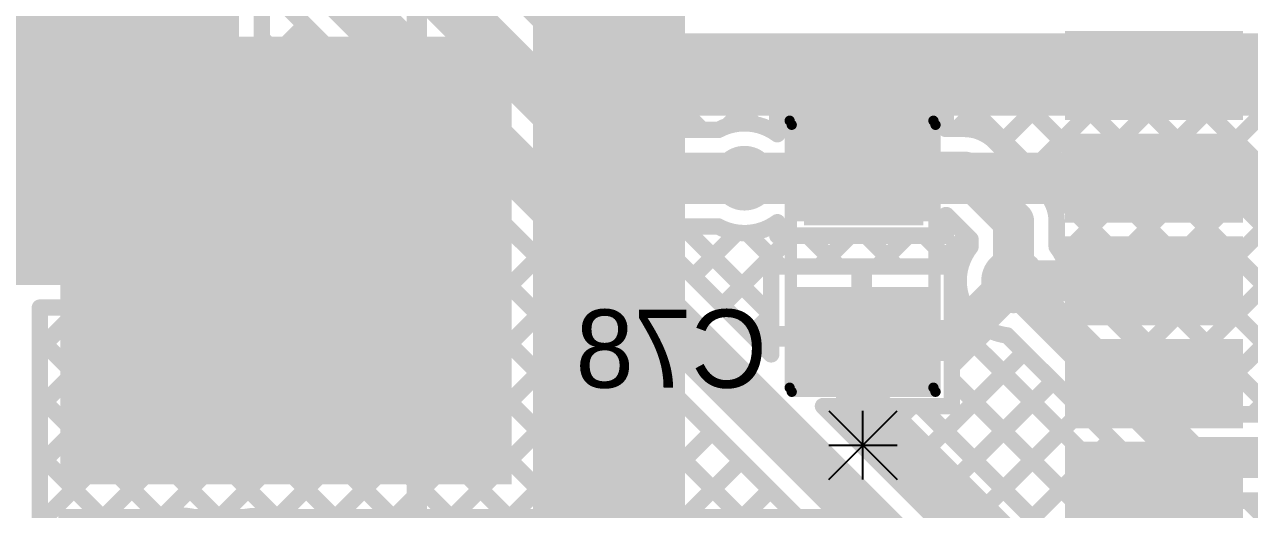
# Model space of a CAD drawing. Header units: millimetres. Extents: x 9.08 to 12.48, y 2.73 to 6.
# Drawn here: x 10.271 to 10.868, y 5.025 to 5.261 of the extents above; entities that cross this region are included whole.
import ezdxf

# ---------------------------------------------------------------- set-up
doc = ezdxf.new("R2010")
doc.units = ezdxf.units.MM
doc.header["$MEASUREMENT"] = 0
for name, color, linetype in [('BottomLayer', 5, 'Continuous'), ('BottomOverlay', 54, 'Continuous'), ('BottomPaste', 16, 'Continuous'), ('BottomSolder', 6, 'Continuous'), ('MultiLayer', 9, 'Continuous'), ('TopLayer', 1, 'Continuous'), ('TopOverlay', 2, 'Continuous'), ('TopPaste', 8, 'Continuous'), ('TopSolder', 216, 'Continuous'), ('ViaHoleLayer', 16, 'Continuous')]:
    doc.layers.add(name, color=color, linetype=linetype)

# ---------------------------------------------------------------- blocks, each defined once
blk = doc.blocks.new('ULR2G4R7MNL1GS_18')
at = {"layer": 'TopLayer'}
for points in [[(-0.19685, -0.04921), (-0.05906, -0.04921), (-0.19685, 0.04921), (-0.05906, 0.04921)], [(0.05906, -0.04921), (0.19685, -0.04921), (0.05906, 0.04921), (0.19685, 0.04921)]]:
    blk.add_solid(points, dxfattribs=at)
at = {"layer": 'TopOverlay', "const_width": 0.01}
for points in [[(-0.16647, 0.12), (-0.11947, 0.167)], [(-0.11947, 0.167), (0.16553, 0.167)], [(0.16553, 0.061), (0.16553, 0.167)], [(-0.16647, 0.06), (-0.16647, 0.12)], [(-0.20397, 0.063), (-0.20397, 0.096)], [(-0.21997, 0.08), (-0.18697, 0.08)], [(-0.16647, -0.12), (-0.16647, -0.06)], [(0.16553, -0.167), (0.16553, -0.061)], [(-0.16647, -0.12), (-0.11947, -0.167)], [(-0.11947, -0.167), (0.16553, -0.167)]]:
    blk.add_lwpolyline(points, dxfattribs=at)
at = {"layer": 'TopOverlay', "const_width": 0.005}
for points in [[(-0.12197, 0.167, 1), (-0.11697, 0.167, 1)], [(-0.12197, 0.167, 1), (-0.11697, 0.167, 1)], [(0.16303, 0.167, 1), (0.16803, 0.167, 1)], [(0.16303, 0.167, 1), (0.16803, 0.167, 1)], [(-0.16897, 0.12, 1), (-0.16397, 0.12, 1)], [(-0.16897, 0.12, 1), (-0.16397, 0.12, 1)], [(-0.20647, 0.096, 1), (-0.20147, 0.096, 1)], [(-0.22247, 0.08, 1), (-0.21747, 0.08, 1)], [(-0.18947, 0.08, 1), (-0.18447, 0.08, 1)], [(-0.20647, 0.063, 1), (-0.20147, 0.063, 1)], [(0.16303, 0.061, 1), (0.16803, 0.061, 1)], [(-0.16897, 0.06, 1), (-0.16397, 0.06, 1)], [(-0.16897, -0.06, 1), (-0.16397, -0.06, 1)], [(0.16303, -0.061, 1), (0.16803, -0.061, 1)], [(-0.16897, -0.12, 1), (-0.16397, -0.12, 1)], [(-0.16897, -0.12, 1), (-0.16397, -0.12, 1)], [(-0.12197, -0.167, 1), (-0.11697, -0.167, 1)], [(-0.12197, -0.167, 1), (-0.11697, -0.167, 1)], [(0.16303, -0.167, 1), (0.16803, -0.167, 1)], [(0.16303, -0.167, 1), (0.16803, -0.167, 1)]]:
    blk.add_lwpolyline(points, format="xyb", close=True, dxfattribs=at)
at = {"layer": 'TopPaste'}
for points in [[(-0.19685, -0.04921), (-0.05906, -0.04921), (-0.19685, 0.04921), (-0.05906, 0.04921)], [(0.05906, -0.04921), (0.19685, -0.04921), (0.05906, 0.04921), (0.19685, 0.04921)]]:
    blk.add_solid(points, dxfattribs=at)
at = {"layer": 'TopSolder'}
for points in [[(-0.20085, -0.05321), (-0.05506, -0.05321), (-0.20085, 0.05321), (-0.05506, 0.05321)], [(0.05506, -0.05321), (0.20085, -0.05321), (0.05506, 0.05321), (0.20085, 0.05321)]]:
    blk.add_solid(points, dxfattribs=at)
blk = doc.blocks.new('C__0805_B_30')
at = {"layer": 'BottomLayer'}
for points in [[(-0.06, -0.03), (-0.02, -0.03), (-0.06, 0.03), (-0.02, 0.03)], [(0.02, -0.03), (0.06, -0.03), (0.02, 0.03), (0.06, 0.03)]]:
    blk.add_solid(points, dxfattribs=at)
at = {"layer": 'BottomOverlay', "const_width": 0.005}
for points in [[(0.065, 0.035), (-0.065, 0.035)], [(-0.065, -0.035), (-0.065, 0.035)], [(0.065, -0.035), (0.065, 0.035)], [(0.065, -0.035), (-0.065, -0.035)]]:
    blk.add_lwpolyline(points, dxfattribs=at)
at = {"layer": 'BottomOverlay', "const_width": 0.0025}
for points in [[(-0.06625, 0.035, 1), (-0.06375, 0.035, 1)], [(-0.06625, 0.035, 1), (-0.06375, 0.035, 1)], [(0.06375, 0.035, 1), (0.06625, 0.035, 1)], [(0.06375, 0.035, 1), (0.06625, 0.035, 1)], [(-0.06625, -0.035, 1), (-0.06375, -0.035, 1)], [(-0.06625, -0.035, 1), (-0.06375, -0.035, 1)], [(0.06375, -0.035, 1), (0.06625, -0.035, 1)], [(0.06375, -0.035, 1), (0.06625, -0.035, 1)]]:
    blk.add_lwpolyline(points, format="xyb", close=True, dxfattribs=at)
at = {"layer": 'BottomPaste'}
for points in [[(-0.06, -0.03), (-0.02, -0.03), (-0.06, 0.03), (-0.02, 0.03)], [(0.02, -0.03), (0.06, -0.03), (0.02, 0.03), (0.06, 0.03)]]:
    blk.add_solid(points, dxfattribs=at)
at = {"layer": 'BottomSolder'}
for points in [[(-0.064, -0.034), (-0.016, -0.034), (-0.064, 0.034), (-0.016, 0.034)], [(0.016, -0.034), (0.064, -0.034), (0.016, 0.034), (0.064, 0.034)]]:
    blk.add_solid(points, dxfattribs=at)
blk = doc.blocks.new('RES0805_39')
at = {"layer": 'TopLayer'}
for points in [[(-0.06, -0.025), (-0.02, -0.025), (-0.06, 0.025), (-0.02, 0.025)], [(0.02, -0.025), (0.06, -0.025), (0.02, 0.025), (0.06, 0.025)]]:
    blk.add_solid(points, dxfattribs=at)
at = {"layer": 'TopOverlay', "const_width": 0.005}
for points in [[(-0.065, 0.035), (-0.065, -0.035)], [(-0.065, 0.035), (0.065, 0.035)], [(0.065, 0.035), (0.065, -0.035)], [(-0.065, -0.035), (0.065, -0.035)]]:
    blk.add_lwpolyline(points, dxfattribs=at)
at = {"layer": 'TopOverlay', "const_width": 0.0025}
for points in [[(-0.06625, 0.035, 1), (-0.06375, 0.035, 1)], [(-0.06625, 0.035, 1), (-0.06375, 0.035, 1)], [(0.06375, 0.035, 1), (0.06625, 0.035, 1)], [(0.06375, 0.035, 1), (0.06625, 0.035, 1)], [(-0.06625, -0.035, 1), (-0.06375, -0.035, 1)], [(-0.06625, -0.035, 1), (-0.06375, -0.035, 1)], [(0.06375, -0.035, 1), (0.06625, -0.035, 1)], [(0.06375, -0.035, 1), (0.06625, -0.035, 1)]]:
    blk.add_lwpolyline(points, format="xyb", close=True, dxfattribs=at)
at = {"layer": 'TopPaste'}
for points in [[(-0.06, -0.025), (-0.02, -0.025), (-0.06, 0.025), (-0.02, 0.025)], [(0.02, -0.025), (0.06, -0.025), (0.02, 0.025), (0.06, 0.025)]]:
    blk.add_solid(points, dxfattribs=at)
at = {"layer": 'TopSolder'}
for points in [[(-0.064, -0.029), (-0.016, -0.029), (-0.064, 0.029), (-0.016, 0.029)], [(0.016, -0.029), (0.064, -0.029), (0.016, 0.029), (0.064, 0.029)]]:
    blk.add_solid(points, dxfattribs=at)
blk = doc.blocks.new('ESP32_WROOM_32__16MB__46')
at = {"layer": 'TopLayer'}
for points in [[(-0.37402, 0.32697), (-0.29528, 0.32697), (-0.37402, 0.3624), (-0.29528, 0.3624)], [(-0.37402, 0.27697), (-0.29528, 0.27697), (-0.37402, 0.3124), (-0.29528, 0.3124)], [(-0.37402, 0.22697), (-0.29528, 0.22697), (-0.37402, 0.2624), (-0.29528, 0.2624)], [(-0.37402, 0.17697), (-0.29528, 0.17697), (-0.37402, 0.2124), (-0.29528, 0.2124)], [(-0.37402, 0.12697), (-0.29528, 0.12697), (-0.37402, 0.1624), (-0.29528, 0.1624)]]:
    blk.add_solid(points, dxfattribs=at)
at = {"layer": 'TopOverlay'}
for points, const_width in [([(-0.38876, 0.3435, 1), (-0.40489, 0.3435, 1)], 0.01969), ([(-0.40981, 0.3435, 1), (-0.39996, 0.3435, 1)], 0.00984), ([(-0.39368, 0.3435, 1), (-0.38384, 0.3435, 1)], 0.00984)]:
    blk.add_lwpolyline(points, format="xyb", close=True, dxfattribs=dict(at, const_width=const_width))
at = {"layer": 'TopPaste'}
for points in [[(-0.37402, 0.32697), (-0.29528, 0.32697), (-0.37402, 0.3624), (-0.29528, 0.3624)], [(-0.37402, 0.27697), (-0.29528, 0.27697), (-0.37402, 0.3124), (-0.29528, 0.3124)], [(-0.37402, 0.22697), (-0.29528, 0.22697), (-0.37402, 0.2624), (-0.29528, 0.2624)], [(-0.37402, 0.17697), (-0.29528, 0.17697), (-0.37402, 0.2124), (-0.29528, 0.2124)], [(-0.37402, 0.12697), (-0.29528, 0.12697), (-0.37402, 0.1624), (-0.29528, 0.1624)]]:
    blk.add_solid(points, dxfattribs=at)
at = {"layer": 'TopSolder'}
for points in [[(-0.37802, 0.32297), (-0.29128, 0.32297), (-0.37802, 0.3664), (-0.29128, 0.3664)], [(-0.37802, 0.27297), (-0.29128, 0.27297), (-0.37802, 0.3164), (-0.29128, 0.3164)], [(-0.37802, 0.22297), (-0.29128, 0.22297), (-0.37802, 0.2664), (-0.29128, 0.2664)], [(-0.37802, 0.17297), (-0.29128, 0.17297), (-0.37802, 0.2164), (-0.29128, 0.2164)], [(-0.37802, 0.12297), (-0.29128, 0.12297), (-0.37802, 0.1664), (-0.29128, 0.1664)]]:
    blk.add_solid(points, dxfattribs=at)

msp = doc.modelspace()

# ---------------------------------------------------------------- linework, layer by layer
at = {"layer": 'BottomLayer'}
for points, const_width in [([(10.374, 5.375), (10.563, 5.186)], 0.025), ([(10.3485, 5.3535), (10.707, 4.995)], 0.025), ([(10.454, 5.343), (10.553, 5.244)], 0.025), ([(10.387, 5.28177), (10.6835, 4.98527)], 0.008), ([(10.387, 5.123), (10.387, 5.28177)], 0.008), ([(10.387, 5.23926), (10.40825, 5.26051)], 0.008), ([(10.387, 5.2542), (10.6835, 4.9577)], 0.008), ([(10.553, 5.244), (11.205, 5.244)], 0.025), ([(10.387, 5.21098), (10.42239, 5.24637)], 0.008), ([(10.387, 5.1827), (10.43654, 5.23223)], 0.008), ([(10.387, 5.22592), (10.6835, 4.92942)], 0.008), ([(10.56173, 5.2205), (10.893, 5.2205)], 0.008), ([(10.56173, 5.2205), (10.57273, 5.2095)], 0.008), ([(10.56212, 5.2205), (10.57312, 5.2095)], 0.008), ([(10.56398, 5.21825), (10.56623, 5.2205)], 0.008), ([(10.58351, 5.2095), (10.59451, 5.2205)], 0.008), ([(10.59041, 5.2205), (10.60141, 5.2095)], 0.008), ([(10.61373, 5.21144), (10.62279, 5.2205)], 0.008), ([(10.61869, 5.2205), (10.6269, 5.2123)], 0.008), ([(10.72543, 5.21), (10.73593, 5.2205)], 0.008), ([(10.73183, 5.2205), (10.88133, 5.071)], 0.008), ([(10.74571, 5.20199), (10.76422, 5.2205)], 0.008), ([(10.75985, 5.18785), (10.7925, 5.2205)], 0.008), ([(10.76011, 5.2205), (10.90961, 5.071)], 0.008), ([(10.77266, 5.17238), (10.82079, 5.2205)], 0.008), ([(10.77679, 5.14822), (10.84907, 5.2205)], 0.008), ([(10.78778, 5.13092), (10.87735, 5.2205)], 0.008), ([(10.7884, 5.2205), (10.9379, 5.071)], 0.008), ([(10.81668, 5.2205), (10.893, 5.14418)], 0.008), ([(10.84497, 5.2205), (10.893, 5.17247)], 0.008), ([(10.387, 5.15441), (10.45068, 5.21809)], 0.008), ([(10.638, 5.22), (10.72, 5.22)], 0.008), ([(10.638, 5.20744), (10.638, 5.22)], 0.008), ([(10.72, 5.21), (10.72, 5.22)], 0.008), ([(10.57273, 5.2095), (10.60922, 5.2095)], 0.008), ([(10.72, 5.21), (10.729, 5.21)], 0.008), ([(10.387, 5.12613), (10.46482, 5.20395)], 0.008), ([(10.74388, 5.20381), (10.76781, 5.17988)], 0.008), ([(10.80192, 5.11678), (10.893, 5.20786)], 0.008), ([(10.387, 5.19763), (10.62253, 4.9621)], 0.008), ([(10.563, 5.186), (10.622, 5.186)], 0.025), ([(10.679, 5.189), (10.729, 5.189)], 0.02), ([(10.729, 5.189), (10.753, 5.165)], 0.02), ([(10.038, 4.74884), (10.47896, 5.1898)], 0.008), ([(10.81606, 5.10264), (10.893, 5.17958)], 0.008), ([(10.3377, 5.02026), (10.4931, 5.17566)], 0.008), ([(10.387, 5.16935), (10.59998, 4.95637)], 0.008), ([(10.72, 5.158), (10.72, 5.168)], 0.008), ([(10.7203, 5.168), (10.732, 5.1563)], 0.008), ([(10.753, 5.136), (10.753, 5.165)], 0.02), ([(10.36288, 5.01715), (10.50725, 5.16152)], 0.008), ([(10.57273, 5.1625), (10.60922, 5.1625)], 0.008), ([(10.57273, 5.1625), (10.635, 5.10023)], 0.008), ([(10.58291, 5.15233), (10.59308, 5.1625)], 0.008), ([(10.59184, 5.1625), (10.635, 5.11934)], 0.008), ([(10.638, 5.158), (10.638, 5.16456)], 0.008), ([(10.774, 5.15257), (10.774, 5.165)], 0.008), ([(10.59705, 5.13819), (10.61836, 5.1595)], 0.008), ([(10.61119, 5.12404), (10.64515, 5.158)], 0.008), ([(10.62334, 5.15929), (10.63962, 5.143)], 0.008), ([(10.638, 5.158), (10.72, 5.158)], 0.008), ([(10.65291, 5.158), (10.66791, 5.143)], 0.008), ([(10.65843, 5.143), (10.67343, 5.158)], 0.008), ([(10.68119, 5.158), (10.69619, 5.143)], 0.008), ([(10.68672, 5.143), (10.70172, 5.158)], 0.008), ([(10.70948, 5.158), (10.72668, 5.14079)], 0.008), ([(10.715, 5.143), (10.73015, 5.15815)], 0.008), ([(10.732, 5.15257), (10.732, 5.1563)], 0.008), ([(10.8302, 5.0885), (10.893, 5.15129)], 0.008), ([(10.3938, 5.01979), (10.52139, 5.14738)], 0.008), ([(10.635, 5.143), (10.723, 5.143)], 0.008), ([(10.635, 5.10023), (10.635, 5.143)], 0.008), ([(10.723, 5.075), (10.723, 5.143)], 0.008), ([(10.77764, 5.1464), (10.85305, 5.071)], 0.008), ([(10.387, 5.14107), (10.56821, 4.95986)], 0.008), ([(10.679, 5.109), (10.679, 5.139)], 0.01), ([(10.753, 5.136), (10.839, 5.05)], 0.02), ([(10.77956, 5.13913), (10.8477, 5.071)], 0.008), ([(10.40943, 5.00714), (10.53553, 5.13324)], 0.008), ([(10.38387, 5.123), (10.387, 5.12613)], 0.008), ([(10.723, 5.12272), (10.72768, 5.12739)], 0.008), ([(10.84434, 5.07435), (10.89731, 5.12731)], 0.008), ([(10.038, 4.77713), (10.38387, 5.123)], 0.008), ([(10.279, 5.04641), (10.35559, 5.123)], 0.008), ([(10.279, 5.123), (10.387, 5.123)], 0.008), ([(10.279, 5.10298), (10.29902, 5.123)], 0.008), ([(10.279, 5.0747), (10.3273, 5.123)], 0.008), ([(10.279, 5.019), (10.279, 5.123)], 0.008), ([(10.29193, 5.123), (10.39601, 5.01892)], 0.008), ([(10.32021, 5.123), (10.6835, 4.75971)], 0.008), ([(10.3485, 5.123), (10.6835, 4.788)], 0.008), ([(10.37678, 5.123), (10.55409, 4.94569)], 0.008), ([(10.41187, 4.98129), (10.54967, 5.11909)], 0.008), ([(10.62533, 5.1099), (10.635, 5.11957)], 0.008), ([(10.679, 5.07534), (10.679, 5.109)], 0.025), ([(10.723, 5.11619), (10.92969, 4.9095)], 0.008), ([(10.279, 5.10764), (10.36916, 5.01748)], 0.008), ([(10.639, 5.109), (10.679, 5.109)], 0.01), ([(10.679, 5.109), (10.719, 5.109)], 0.01), ([(10.679, 5.079), (10.679, 5.109)], 0.01), ([(10.723, 5.09443), (10.74078, 5.11221)], 0.008), ([(10.74987, 5.10944), (10.82412, 5.03519)], 0.008), ([(10.86928, 5.071), (10.90679, 5.10852)], 0.008), ([(10.038, 4.57914), (10.56381, 5.10495)], 0.008), ([(10.69604, 5.03919), (10.75808, 5.10122)], 0.008), ([(10.038, 4.55085), (10.57796, 5.09081)], 0.008), ([(10.679, 5.07534), (10.80234, 4.952)], 0.025), ([(10.71019, 5.02505), (10.77222, 5.08708)], 0.008), ([(10.723, 5.08791), (10.90141, 4.9095)], 0.008), ([(10.279, 5.07936), (10.338, 5.02036)], 0.008), ([(10.038, 4.52257), (10.5921, 5.07667)], 0.008), ([(10.66023, 5.075), (10.723, 5.075)], 0.008), ([(10.66023, 5.075), (10.7236, 5.01163)], 0.008), ([(10.66776, 5.06747), (10.67529, 5.075)], 0.008), ([(10.67934, 5.075), (10.85618, 4.89816)], 0.008), ([(10.6819, 5.05333), (10.70357, 5.075)], 0.008), ([(10.70762, 5.075), (10.87132, 4.9113)], 0.008), ([(10.72431, 5.01089), (10.78636, 5.07294)], 0.008), ([(10.8477, 5.071), (11.09131, 5.071)], 0.008), ([(10.038, 4.49428), (10.60624, 5.06252)], 0.008), ([(10.7305, 4.98879), (10.8005, 5.0588)], 0.008), ([(10.839, 5.05), (11.317, 5.05)], 0.02), ([(10.08851, 4.51651), (10.62038, 5.04838)], 0.008), ([(10.279, 5.05108), (10.32198, 5.00809)], 0.008), ([(10.7305, 4.96051), (10.81465, 5.04466)], 0.008), ([(10.11322, 4.51294), (10.63453, 5.03424)], 0.008), ([(10.76062, 4.96235), (10.82953, 5.03126)], 0.008), ([(10.77791, 4.95135), (10.85556, 5.029)], 0.008), ([(10.83847, 5.02901), (10.95798, 4.9095)], 0.008), ([(10.839, 5.029), (11.3083, 5.029)], 0.008), ([(10.86676, 5.029), (10.98626, 4.9095)], 0.008), ([(10.279, 5.02279), (10.31858, 4.98321)], 0.008)]:
    msp.add_lwpolyline(points, dxfattribs=dict(at, const_width=const_width))
for points, const_width in [([(10.40625, 5.26051, 1), (10.41025, 5.26051, 1)], 0.004), ([(10.385, 5.2542, 1), (10.389, 5.2542, 1)], 0.004), ([(10.54675, 5.244, 1), (10.55925, 5.244, 1)], 0.0125), ([(10.54675, 5.244, 1), (10.55925, 5.244, 1)], 0.0125), ([(10.42039, 5.24637, 1), (10.42439, 5.24637, 1)], 0.004), ([(10.31413, 5.227, 1), (10.32987, 5.227, 1)], 0.01575), ([(10.35113, 5.2267, 1), (10.36687, 5.2267, 1)], 0.01575), ([(10.385, 5.23926, 1), (10.389, 5.23926, 1)], 0.004), ([(10.43454, 5.23223, 1), (10.43854, 5.23223, 1)], 0.004), ([(10.385, 5.22592, 1), (10.389, 5.22592, 1)], 0.004), ([(10.55973, 5.2205, 1), (10.56373, 5.2205, 1)], 0.004), ([(10.55973, 5.2205, 1), (10.56373, 5.2205, 1)], 0.004), ([(10.56012, 5.2205, 1), (10.56412, 5.2205, 1)], 0.004), ([(10.56423, 5.2205, 1), (10.56823, 5.2205, 1)], 0.004), ([(10.58841, 5.2205, 1), (10.59241, 5.2205, 1)], 0.004), ([(10.59251, 5.2205, 1), (10.59651, 5.2205, 1)], 0.004), ([(10.61669, 5.2205, 1), (10.62069, 5.2205, 1)], 0.004), ([(10.62079, 5.2205, 1), (10.62479, 5.2205, 1)], 0.004), ([(10.72983, 5.2205, 1), (10.73383, 5.2205, 1)], 0.004), ([(10.73393, 5.2205, 1), (10.73793, 5.2205, 1)], 0.004), ([(10.75811, 5.2205, 1), (10.76211, 5.2205, 1)], 0.004), ([(10.76222, 5.2205, 1), (10.76622, 5.2205, 1)], 0.004), ([(10.7864, 5.2205, 1), (10.7904, 5.2205, 1)], 0.004), ([(10.7905, 5.2205, 1), (10.7945, 5.2205, 1)], 0.004), ([(10.81468, 5.2205, 1), (10.81868, 5.2205, 1)], 0.004), ([(10.81879, 5.2205, 1), (10.82278, 5.2205, 1)], 0.004), ([(10.84297, 5.2205, 1), (10.84697, 5.2205, 1)], 0.004), ([(10.84707, 5.2205, 1), (10.85107, 5.2205, 1)], 0.004), ([(10.44868, 5.21809, 1), (10.45268, 5.21809, 1)], 0.004), ([(10.56198, 5.21825, 1), (10.56598, 5.21825, 1)], 0.004), ([(10.636, 5.22, 1), (10.64, 5.22, 1)], 0.004), ([(10.636, 5.22, 1), (10.64, 5.22, 1)], 0.004), ([(10.718, 5.22, 1), (10.722, 5.22, 1)], 0.004), ([(10.718, 5.22, 1), (10.722, 5.22, 1)], 0.004), ([(10.385, 5.21098, 1), (10.389, 5.21098, 1)], 0.004), ([(10.57073, 5.2095, 1), (10.57473, 5.2095, 1)], 0.004), ([(10.57073, 5.2095, 1), (10.57473, 5.2095, 1)], 0.004), ([(10.57112, 5.2095, 1), (10.57512, 5.2095, 1)], 0.004), ([(10.58151, 5.2095, 1), (10.58551, 5.2095, 1)], 0.004), ([(10.59941, 5.2095, 1), (10.60341, 5.2095, 1)], 0.004), ([(10.60722, 5.2095, 1), (10.61122, 5.2095, 1)], 0.004), ([(10.60722, 5.2095, 1), (10.61122, 5.2095, 1)], 0.004), ([(10.61173, 5.21144, 1), (10.61573, 5.21144, 1)], 0.004), ([(10.6249, 5.2123, 1), (10.6289, 5.2123, 1)], 0.004), ([(10.718, 5.21, 1), (10.722, 5.21, 1)], 0.004), ([(10.718, 5.21, 1), (10.722, 5.21, 1)], 0.004), ([(10.72343, 5.21, 1), (10.72743, 5.21, 1)], 0.004), ([(10.727, 5.21, 1), (10.731, 5.21, 1)], 0.004), ([(10.727, 5.21, 1), (10.731, 5.21, 1)], 0.004), ([(10.727, 5.21, 1), (10.731, 5.21, 1)], 0.004), ([(10.46282, 5.20395, 1), (10.46682, 5.20395, 1)], 0.004), ([(10.636, 5.20744, 1), (10.64, 5.20744, 1)], 0.004), ([(10.636, 5.20744, 1), (10.64, 5.20744, 1)], 0.004), ([(10.74185, 5.20385, 1), (10.74585, 5.20385, 1)], 0.004), ([(10.74188, 5.20381, 1), (10.74588, 5.20381, 1)], 0.004), ([(10.74188, 5.20381, 1), (10.74588, 5.20381, 1)], 0.004), ([(10.31413, 5.189, 1), (10.32987, 5.189, 1)], 0.01575), ([(10.35113, 5.1887, 1), (10.36687, 5.1887, 1)], 0.01575), ([(10.385, 5.19763, 1), (10.389, 5.19763, 1)], 0.004), ([(10.61413, 5.186, 1), (10.62987, 5.186, 1)], 0.01575), ([(10.74371, 5.20199, 1), (10.74771, 5.20199, 1)], 0.004), ([(10.55675, 5.186, 1), (10.56925, 5.186, 1)], 0.0125), ([(10.55675, 5.186, 1), (10.56925, 5.186, 1)], 0.0125), ([(10.61575, 5.186, 1), (10.62825, 5.186, 1)], 0.0125), ([(10.674, 5.189, 1), (10.684, 5.189, 1)], 0.01), ([(10.724, 5.189, 1), (10.734, 5.189, 1)], 0.01), ([(10.724, 5.189, 1), (10.734, 5.189, 1)], 0.01), ([(10.47696, 5.1898, 1), (10.48096, 5.1898, 1)], 0.004), ([(10.75785, 5.18785, 1), (10.76185, 5.18785, 1)], 0.004), ([(10.385, 5.1827, 1), (10.389, 5.1827, 1)], 0.004), ([(10.76581, 5.17988, 1), (10.76981, 5.17988, 1)], 0.004), ([(10.76581, 5.17988, 1), (10.76981, 5.17988, 1)], 0.004), ([(10.76585, 5.17985, 1), (10.76985, 5.17985, 1)], 0.004), ([(10.4911, 5.17566, 1), (10.4951, 5.17566, 1)], 0.004), ([(10.77066, 5.17238, 1), (10.77466, 5.17238, 1)], 0.004), ([(10.385, 5.16935, 1), (10.389, 5.16935, 1)], 0.004), ([(10.718, 5.168, 1), (10.722, 5.168, 1)], 0.004), ([(10.7183, 5.168, 1), (10.7223, 5.168, 1)], 0.004), ([(10.748, 5.165, 1), (10.758, 5.165, 1)], 0.01), ([(10.748, 5.165, 1), (10.758, 5.165, 1)], 0.01), ([(10.50525, 5.16152, 1), (10.50925, 5.16152, 1)], 0.004), ([(10.57073, 5.1625, 1), (10.57473, 5.1625, 1)], 0.004), ([(10.57073, 5.1625, 1), (10.57473, 5.1625, 1)], 0.004), ([(10.58984, 5.1625, 1), (10.59384, 5.1625, 1)], 0.004), ([(10.59108, 5.1625, 1), (10.59508, 5.1625, 1)], 0.004), ([(10.60722, 5.1625, 1), (10.61122, 5.1625, 1)], 0.004), ([(10.60722, 5.1625, 1), (10.61122, 5.1625, 1)], 0.004), ([(10.636, 5.16456, 1), (10.64, 5.16456, 1)], 0.004), ([(10.636, 5.16456, 1), (10.64, 5.16456, 1)], 0.004), ([(10.772, 5.165, 1), (10.776, 5.165, 1)], 0.004), ([(10.772, 5.165, 1), (10.776, 5.165, 1)], 0.004), ([(10.772, 5.165, 1), (10.776, 5.165, 1)], 0.004), ([(10.61636, 5.1595, 1), (10.62036, 5.1595, 1)], 0.004), ([(10.62134, 5.15929, 1), (10.62534, 5.15929, 1)], 0.004), ([(10.636, 5.158, 1), (10.64, 5.158, 1)], 0.004), ([(10.636, 5.158, 1), (10.64, 5.158, 1)], 0.004), ([(10.64315, 5.158, 1), (10.64715, 5.158, 1)], 0.004), ([(10.65091, 5.158, 1), (10.65491, 5.158, 1)], 0.004), ([(10.67143, 5.158, 1), (10.67543, 5.158, 1)], 0.004), ([(10.67919, 5.158, 1), (10.68319, 5.158, 1)], 0.004), ([(10.69972, 5.158, 1), (10.70372, 5.158, 1)], 0.004), ([(10.70748, 5.158, 1), (10.71148, 5.158, 1)], 0.004), ([(10.718, 5.158, 1), (10.722, 5.158, 1)], 0.004), ([(10.718, 5.158, 1), (10.722, 5.158, 1)], 0.004), ([(10.72815, 5.15815, 1), (10.73215, 5.15815, 1)], 0.004), ([(10.73, 5.1563, 1), (10.734, 5.1563, 1)], 0.004), ([(10.73, 5.1563, 1), (10.734, 5.1563, 1)], 0.004), ([(10.385, 5.15441, 1), (10.389, 5.15441, 1)], 0.004), ([(10.58091, 5.15233, 1), (10.58491, 5.15233, 1)], 0.004), ([(10.73, 5.15257, 1), (10.734, 5.15257, 1)], 0.004), ([(10.73, 5.15257, 1), (10.734, 5.15257, 1)], 0.004), ([(10.772, 5.15257, 1), (10.776, 5.15257, 1)], 0.004), ([(10.772, 5.15257, 1), (10.776, 5.15257, 1)], 0.004), ([(10.51939, 5.14738, 1), (10.52339, 5.14738, 1)], 0.004), ([(10.633, 5.143, 1), (10.637, 5.143, 1)], 0.004), ([(10.633, 5.143, 1), (10.637, 5.143, 1)], 0.004), ([(10.63762, 5.143, 1), (10.64162, 5.143, 1)], 0.004), ([(10.65643, 5.143, 1), (10.66043, 5.143, 1)], 0.004), ([(10.66591, 5.143, 1), (10.66991, 5.143, 1)], 0.004), ([(10.68472, 5.143, 1), (10.68872, 5.143, 1)], 0.004), ([(10.69419, 5.143, 1), (10.69819, 5.143, 1)], 0.004), ([(10.713, 5.143, 1), (10.717, 5.143, 1)], 0.004), ([(10.721, 5.143, 1), (10.725, 5.143, 1)], 0.004), ([(10.721, 5.143, 1), (10.725, 5.143, 1)], 0.004), ([(10.74513, 5.136, 1), (10.76087, 5.136, 1)], 0.01575), ([(10.77479, 5.14822, 1), (10.77879, 5.14822, 1)], 0.004), ([(10.77564, 5.1464, 1), (10.77964, 5.1464, 1)], 0.004), ([(10.385, 5.14107, 1), (10.389, 5.14107, 1)], 0.004), ([(10.59505, 5.13819, 1), (10.59905, 5.13819, 1)], 0.004), ([(10.6765, 5.139, 1), (10.6815, 5.139, 1)], 0.005), ([(10.72468, 5.14079, 1), (10.72868, 5.14079, 1)], 0.004), ([(10.748, 5.136, 1), (10.758, 5.136, 1)], 0.01), ([(10.748, 5.136, 1), (10.758, 5.136, 1)], 0.01), ([(10.77756, 5.13913, 1), (10.78156, 5.13913, 1)], 0.004), ([(10.77756, 5.13913, 1), (10.78156, 5.13913, 1)], 0.004), ([(10.53353, 5.13324, 1), (10.53753, 5.13324, 1)], 0.004), ([(10.78578, 5.13092, 1), (10.78978, 5.13092, 1)], 0.004), ([(10.385, 5.12613, 1), (10.389, 5.12613, 1)], 0.004), ([(10.385, 5.12613, 1), (10.389, 5.12613, 1)], 0.004), ([(10.72568, 5.12739, 1), (10.72968, 5.12739, 1)], 0.004), ([(10.277, 5.123, 1), (10.281, 5.123, 1)], 0.004), ([(10.277, 5.123, 1), (10.281, 5.123, 1)], 0.004), ([(10.28993, 5.123, 1), (10.29393, 5.123, 1)], 0.004), ([(10.29702, 5.123, 1), (10.30102, 5.123, 1)], 0.004), ([(10.31821, 5.123, 1), (10.32221, 5.123, 1)], 0.004), ([(10.3253, 5.123, 1), (10.3293, 5.123, 1)], 0.004), ([(10.3465, 5.123, 1), (10.3505, 5.123, 1)], 0.004), ([(10.35359, 5.123, 1), (10.35759, 5.123, 1)], 0.004), ([(10.37478, 5.123, 1), (10.37878, 5.123, 1)], 0.004), ([(10.38187, 5.123, 1), (10.38587, 5.123, 1)], 0.004), ([(10.38187, 5.123, 1), (10.38587, 5.123, 1)], 0.004), ([(10.385, 5.123, 1), (10.389, 5.123, 1)], 0.004), ([(10.385, 5.123, 1), (10.389, 5.123, 1)], 0.004), ([(10.54767, 5.11909, 1), (10.55167, 5.11909, 1)], 0.004), ([(10.60919, 5.12404, 1), (10.61319, 5.12404, 1)], 0.004), ([(10.633, 5.11957, 1), (10.637, 5.11957, 1)], 0.004), ([(10.633, 5.11934, 1), (10.637, 5.11934, 1)], 0.004), ([(10.721, 5.12272, 1), (10.725, 5.12272, 1)], 0.004), ([(10.67275, 5.109, 1), (10.68525, 5.109, 1)], 0.0125), ([(10.721, 5.11619, 1), (10.725, 5.11619, 1)], 0.004), ([(10.79992, 5.11678, 1), (10.80392, 5.11678, 1)], 0.004), ([(10.277, 5.10764, 1), (10.281, 5.10764, 1)], 0.004), ([(10.62333, 5.1099, 1), (10.62733, 5.1099, 1)], 0.004), ([(10.6365, 5.109, 1), (10.6415, 5.109, 1)], 0.005), ([(10.6765, 5.109, 1), (10.6815, 5.109, 1)], 0.005), ([(10.6765, 5.109, 1), (10.6815, 5.109, 1)], 0.005), ([(10.6765, 5.109, 1), (10.6815, 5.109, 1)], 0.005), ([(10.6765, 5.109, 1), (10.6815, 5.109, 1)], 0.005), ([(10.7165, 5.109, 1), (10.7215, 5.109, 1)], 0.005), ([(10.73878, 5.11221, 1), (10.74278, 5.11221, 1)], 0.004), ([(10.74787, 5.10944, 1), (10.75187, 5.10944, 1)], 0.004), ([(10.74787, 5.10944, 1), (10.75187, 5.10944, 1)], 0.004), ([(10.277, 5.10298, 1), (10.281, 5.10298, 1)], 0.004), ([(10.56181, 5.10495, 1), (10.56581, 5.10495, 1)], 0.004), ([(10.75608, 5.10122, 1), (10.76008, 5.10122, 1)], 0.004), ([(10.81406, 5.10264, 1), (10.81806, 5.10264, 1)], 0.004), ([(10.633, 5.10023, 1), (10.637, 5.10023, 1)], 0.004), ([(10.633, 5.10023, 1), (10.637, 5.10023, 1)], 0.004), ([(10.57596, 5.09081, 1), (10.57996, 5.09081, 1)], 0.004), ([(10.721, 5.09443, 1), (10.725, 5.09443, 1)], 0.004), ([(10.67275, 5.07534, 1), (10.68525, 5.07534, 1)], 0.0125), ([(10.67275, 5.07534, 1), (10.68525, 5.07534, 1)], 0.0125), ([(10.721, 5.08791, 1), (10.725, 5.08791, 1)], 0.004), ([(10.77022, 5.08708, 1), (10.77422, 5.08708, 1)], 0.004), ([(10.8282, 5.0885, 1), (10.8322, 5.0885, 1)], 0.004), ([(10.277, 5.07936, 1), (10.281, 5.07936, 1)], 0.004), ([(10.6765, 5.079, 1), (10.6815, 5.079, 1)], 0.005), ([(10.277, 5.0747, 1), (10.281, 5.0747, 1)], 0.004), ([(10.5901, 5.07667, 1), (10.5941, 5.07667, 1)], 0.004), ([(10.65823, 5.075, 1), (10.66223, 5.075, 1)], 0.004), ([(10.65823, 5.075, 1), (10.66223, 5.075, 1)], 0.004), ([(10.67328, 5.075, 1), (10.67728, 5.075, 1)], 0.004), ([(10.67734, 5.075, 1), (10.68134, 5.075, 1)], 0.004), ([(10.70157, 5.075, 1), (10.70557, 5.075, 1)], 0.004), ([(10.70562, 5.075, 1), (10.70962, 5.075, 1)], 0.004), ([(10.721, 5.075, 1), (10.725, 5.075, 1)], 0.004), ([(10.721, 5.075, 1), (10.725, 5.075, 1)], 0.004), ([(10.78436, 5.07294, 1), (10.78836, 5.07294, 1)], 0.004), ([(10.84234, 5.07435, 1), (10.84634, 5.07435, 1)], 0.004), ([(10.8457, 5.071, 1), (10.8497, 5.071, 1)], 0.004), ([(10.8457, 5.071, 1), (10.8497, 5.071, 1)], 0.004), ([(10.85105, 5.071, 1), (10.85505, 5.071, 1)], 0.004), ([(10.86728, 5.071, 1), (10.87128, 5.071, 1)], 0.004), ([(10.66576, 5.06747, 1), (10.66976, 5.06747, 1)], 0.004), ([(10.60424, 5.06252, 1), (10.60824, 5.06252, 1)], 0.004), ([(10.6799, 5.05333, 1), (10.6839, 5.05333, 1)], 0.004), ([(10.7985, 5.0588, 1), (10.8025, 5.0588, 1)], 0.004), ([(10.834, 5.05, 1), (10.844, 5.05, 1)], 0.01), ([(10.834, 5.05, 1), (10.844, 5.05, 1)], 0.01), ([(10.277, 5.05108, 1), (10.281, 5.05108, 1)], 0.004), ([(10.61838, 5.04838, 1), (10.62238, 5.04838, 1)], 0.004), ([(10.277, 5.04641, 1), (10.281, 5.04641, 1)], 0.004), ([(10.81265, 5.04466, 1), (10.81665, 5.04466, 1)], 0.004), ([(10.69404, 5.03919, 1), (10.69804, 5.03919, 1)], 0.004), ([(10.63253, 5.03424, 1), (10.63653, 5.03424, 1)], 0.004), ([(10.82212, 5.03519, 1), (10.82612, 5.03519, 1)], 0.004), ([(10.82212, 5.03519, 1), (10.82612, 5.03519, 1)], 0.004), ([(10.82215, 5.03515, 1), (10.82615, 5.03515, 1)], 0.004), ([(10.82753, 5.03126, 1), (10.83153, 5.03126, 1)], 0.004), ([(10.70819, 5.02505, 1), (10.71219, 5.02505, 1)], 0.004), ([(10.83647, 5.02901, 1), (10.84047, 5.02901, 1)], 0.004), ([(10.837, 5.029, 1), (10.841, 5.029, 1)], 0.004), ([(10.837, 5.029, 1), (10.841, 5.029, 1)], 0.004), ([(10.837, 5.029, 1), (10.841, 5.029, 1)], 0.004), ([(10.85356, 5.029, 1), (10.85756, 5.029, 1)], 0.004), ([(10.86476, 5.029, 1), (10.86876, 5.029, 1)], 0.004), ([(10.277, 5.02279, 1), (10.281, 5.02279, 1)], 0.004)]:
    msp.add_lwpolyline(points, format="xyb", close=True, dxfattribs=dict(at, const_width=const_width))
at = {"layer": 'BottomLayer', "const_width": 0.008}
for points in [[(10.60922, 5.2095, -0.292748), (10.638, 5.20744)], [(10.729, 5.21, -0.199534), (10.74388, 5.20381)], [(10.729, 5.21, -0.198912), (10.74385, 5.20385)], [(10.76781, 5.17988, -0.199534), (10.774, 5.165)], [(10.76785, 5.17985, -0.198912), (10.774, 5.165)], [(10.638, 5.16456, -0.292748), (10.60922, 5.1625)], [(10.74987, 5.10944, -0.586344), (10.732, 5.15257)], [(10.774, 5.15257, -0.138494), (10.77956, 5.13913)], [(10.839, 5.029, -0.199534), (10.82412, 5.03519)], [(10.839, 5.029, -0.198912), (10.82415, 5.03515)], [(10.36531, 4.96856, -2.071166), (10.36569, 5.01515)], [(10.36569, 5.01515, -0.624823), (10.41375, 4.9917)]]:
    msp.add_lwpolyline(points, format="xyb", dxfattribs=at)
at = {"layer": 'BottomLayer'}
for points in [[(9.358, 5.134), (10.376, 5.134), (9.358, 5.294), (10.376, 5.294)], [(10.502, 4.89), (10.642, 4.89), (10.502, 5.025), (10.642, 5.025)]]:
    msp.add_solid(points, dxfattribs=at)
at = {"layer": 'BottomSolder', "const_width": 0.01187}
for points in [[(10.31606, 5.227, 1), (10.32794, 5.227, 1)], [(10.35306, 5.2267, 1), (10.36494, 5.2267, 1)], [(10.31606, 5.189, 1), (10.32794, 5.189, 1)], [(10.35306, 5.1887, 1), (10.36494, 5.1887, 1)]]:
    msp.add_lwpolyline(points, format="xyb", close=True, dxfattribs=at)
at = {"layer": 'MultiLayer', "const_width": 0.01575}
for points in [[(10.31413, 5.227, 1), (10.32987, 5.227, 1)], [(10.35113, 5.2267, 1), (10.36687, 5.2267, 1)], [(10.31413, 5.189, 1), (10.32987, 5.189, 1)], [(10.35113, 5.1887, 1), (10.36687, 5.1887, 1)], [(10.61413, 5.186, 1), (10.62987, 5.186, 1)], [(10.74513, 5.136, 1), (10.76087, 5.136, 1)]]:
    msp.add_lwpolyline(points, format="xyb", close=True, dxfattribs=at)
at = {"layer": 'TopLayer'}
for points, const_width in [([(10.359, 5.459), (10.582, 5.236)], 0.025), ([(10.582, 5.236), (10.82135, 5.236)], 0.025), ([(10.82135, 5.236), (11.065, 5.236)], 0.025), ([(10.622, 5.186), (10.82135, 5.186)], 0.025), ([(10.82135, 5.186), (10.867, 5.186)], 0.025), ([(10.867, 5.186), (10.924, 5.129)], 0.025), ([(10.724, 5.107), (10.753, 5.136)], 0.02), ([(10.753, 5.136), (10.82135, 5.136)], 0.02), ([(10.68, 5.107), (10.724, 5.107)], 0.02)]:
    msp.add_lwpolyline(points, dxfattribs=dict(at, const_width=const_width))
for points, const_width in [([(10.57575, 5.236, 1), (10.58825, 5.236, 1)], 0.0125), ([(10.57575, 5.236, 1), (10.58825, 5.236, 1)], 0.0125), ([(10.8151, 5.236, 1), (10.8276, 5.236, 1)], 0.0125), ([(10.8151, 5.236, 1), (10.8276, 5.236, 1)], 0.0125), ([(10.31413, 5.227, 1), (10.32987, 5.227, 1)], 0.01575), ([(10.35113, 5.2267, 1), (10.36687, 5.2267, 1)], 0.01575), ([(10.31413, 5.189, 1), (10.32987, 5.189, 1)], 0.01575), ([(10.35113, 5.1887, 1), (10.36687, 5.1887, 1)], 0.01575), ([(10.61413, 5.186, 1), (10.62987, 5.186, 1)], 0.01575), ([(10.61575, 5.186, 1), (10.62825, 5.186, 1)], 0.0125), ([(10.8151, 5.186, 1), (10.8276, 5.186, 1)], 0.0125), ([(10.8151, 5.186, 1), (10.8276, 5.186, 1)], 0.0125), ([(10.86075, 5.186, 1), (10.87325, 5.186, 1)], 0.0125), ([(10.86075, 5.186, 1), (10.87325, 5.186, 1)], 0.0125), ([(10.74513, 5.136, 1), (10.76087, 5.136, 1)], 0.01575), ([(10.748, 5.136, 1), (10.758, 5.136, 1)], 0.01), ([(10.748, 5.136, 1), (10.758, 5.136, 1)], 0.01), ([(10.81635, 5.136, 1), (10.82635, 5.136, 1)], 0.01), ([(10.675, 5.107, 1), (10.685, 5.107, 1)], 0.01), ([(10.719, 5.107, 1), (10.729, 5.107, 1)], 0.01), ([(10.719, 5.107, 1), (10.729, 5.107, 1)], 0.01)]:
    msp.add_lwpolyline(points, format="xyb", close=True, dxfattribs=dict(at, const_width=const_width))
for points in [[(10.519, 4.999), (10.593, 4.999), (10.519, 5.286), (10.593, 5.286)], [(10.289, 5.037), (10.50859, 5.037), (10.289, 5.255), (10.50859, 5.255)], [(10.288, 4.91075), (10.686, 4.91075), (10.288, 5.025), (10.686, 5.025)]]:
    msp.add_solid(points, dxfattribs=at)
at = {"layer": 'TopOverlay'}
for p, q in [((10.663, 5.07265), (10.69632, 5.03933)), ((10.663, 5.03933), (10.69632, 5.07265)), ((10.67966, 5.03933), (10.67966, 5.07265)), ((10.663, 5.05599), (10.69632, 5.05599))]:
    msp.add_line(p, q, dxfattribs=at)
at = {"layer": 'TopSolder', "const_width": 0.01187}
for points in [[(10.31606, 5.227, 1), (10.32794, 5.227, 1)], [(10.35306, 5.2267, 1), (10.36494, 5.2267, 1)], [(10.31606, 5.189, 1), (10.32794, 5.189, 1)], [(10.35306, 5.1887, 1), (10.36494, 5.1887, 1)]]:
    msp.add_lwpolyline(points, format="xyb", close=True, dxfattribs=at)
at = {"layer": 'ViaHoleLayer', "const_width": 0.00787}
for points in [[(10.31806, 5.227, 1), (10.32594, 5.227, 1)], [(10.35506, 5.2267, 1), (10.36294, 5.2267, 1)], [(10.31806, 5.189, 1), (10.32594, 5.189, 1)], [(10.35506, 5.1887, 1), (10.36294, 5.1887, 1)], [(10.61806, 5.186, 1), (10.62594, 5.186, 1)], [(10.74906, 5.136, 1), (10.75694, 5.136, 1)]]:
    msp.add_lwpolyline(points, format="xyb", close=True, dxfattribs=at)

# ---------------------------------------------------------------- block references
for name, p, rotation in [('ESP32_WROOM_32__16MB__46', (11.156, 4.89131), 360), ('ULR2G4R7MNL1GS_18', (10.29695, 5.129), 360), ('C__0805_B_30', (10.679, 5.149), 270), ('RES0805_39', (10.68, 5.147), 90)]:
    msp.add_blockref(name, p, dxfattribs=dict(rotation=rotation))

# ---------------------------------------------------------------- texts
at = {"layer": 'BottomOverlay', "text_generation_flag": 2}
msp.add_text('C78', height=0.038, dxfattribs=at).set_placement((10.633, 5.084))

doc.saveas('drawing.dxf')
